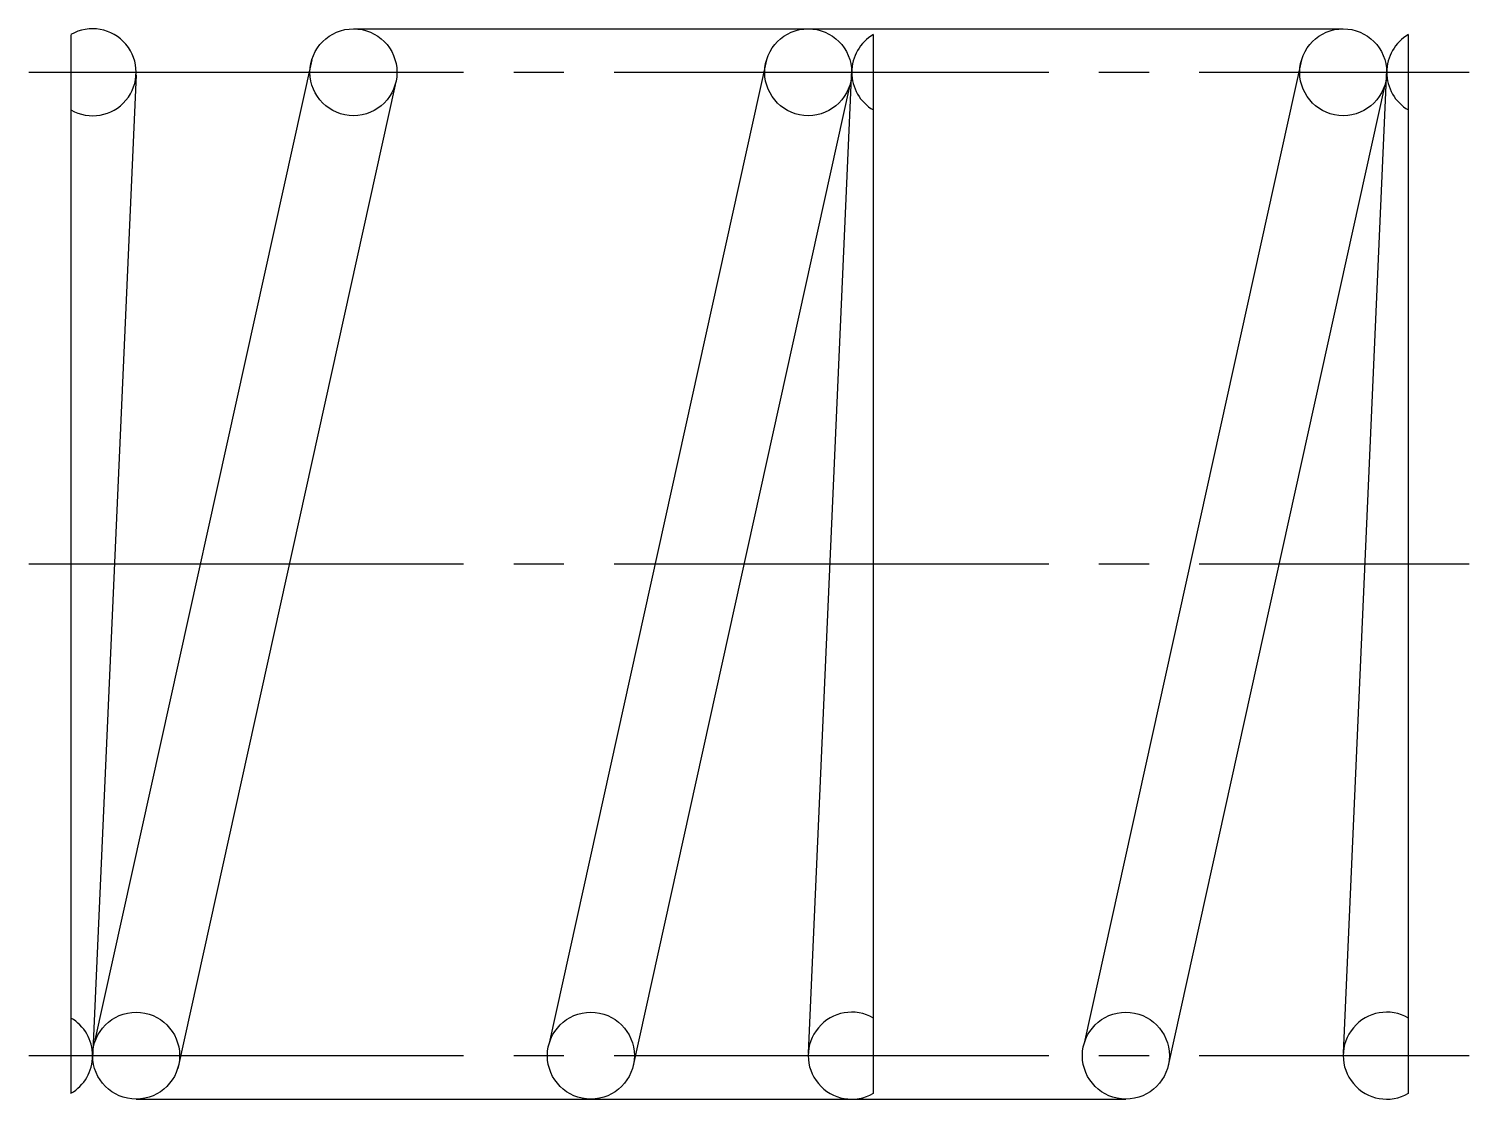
# Model space of a CAD drawing. Extents: x 2.5 to 39.7, y 2.5 to 33.9.
# Drawn here: x 28.94 to 39.71, y 25.92 to 33.92 of the extents above; entities outside this region: 2.
import ezdxf

# ---------------------------------------------------------------- set-up
doc = ezdxf.new("R2010")
doc.units = 0
doc.header["$LTSCALE"] = 0.25
doc.linetypes.add('CENTER', pattern=[17.5, 13, -1.5, 1.5, -1.5])
doc.linetypes.add('PHANTOM', pattern=[63.5, 31.75, -6.35, 6.35, -6.35, 6.35, -6.35])
doc.layers.get('0').update_dxf_attribs({"linetype": 'CONTINUOUS'})
doc.layers.add('CENTER', color=1, linetype='CENTER')

msp = doc.modelspace()

# ---------------------------------------------------------------- linework, layer by layer
at = {"color": 3, "linetype": 'PHANTOM'}
for p, q in [((31.365, 33.924), (38.765, 33.924)), ((35.253, 25.967), (35.253, 33.88)), ((32.83, 26.343), (34.455, 33.693)), ((34.766, 26.268), (35.091, 33.618)), ((35.076, 33.504), (33.451, 26.154)), ((29.74, 25.924), (37.14, 25.924))]:
    msp.add_line(p, q, dxfattribs=at)
for p, q in [((29.253, 33.88), (29.253, 25.967)), ((39.253, 25.967), (39.253, 33.88)), ((29.43, 26.343), (31.055, 33.693)), ((36.83, 26.343), (38.455, 33.693)), ((38.766, 26.268), (39.091, 33.618)), ((29.74, 33.579), (29.415, 26.229)), ((31.676, 33.504), (30.051, 26.154)), ((39.076, 33.504), (37.451, 26.154)), ((31.59, 25.924), (31.59, 25.924)), ((33.44, 25.924), (33.441, 25.924))]:
    msp.add_line(p, q)
for centre in [(31.365, 33.599), (38.765, 33.599), (29.74, 26.249), (37.14, 26.249)]:
    msp.add_circle(centre, 0.325)
for centre in [(34.765, 33.599), (33.14, 26.249)]:
    msp.add_circle(centre, 0.325, dxfattribs=at)
for centre, start, end in [((29.415, 33.599), 240, 120), ((39.415, 33.599), 120, 240), ((29.09, 26.249), 300, 60), ((39.09, 26.249), 60, 300)]:
    msp.add_arc(centre, 0.325, start, end)
for centre, start, end in [((35.415, 33.599), 120, 240), ((35.09, 26.249), 60, 300)]:
    msp.add_arc(centre, 0.325, start, end, dxfattribs=at)
at = {"layer": 'CENTER', "color": 1, "linetype": 'CENTER'}
for p, q in [((28.938, 33.599), (39.707, 33.599)), ((28.938, 29.924), (39.707, 29.924)), ((28.938, 26.249), (39.707, 26.249))]:
    msp.add_line(p, q, dxfattribs=at)

# ---------------------------------------------------------------- texts
for s, p in [('WL8-10', (2.5, 6.25)), ('WL08', (2.5, 2.5))]:
    msp.add_text(s, height=1).set_placement(p)

doc.saveas('drawing.dxf')
